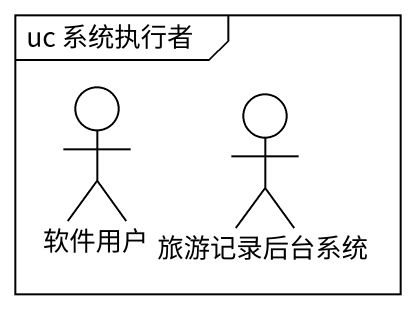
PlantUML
@startuml
mainframe uc 系统执行者
actor 软件用户
actor 旅游记录后台系统
@enduml
